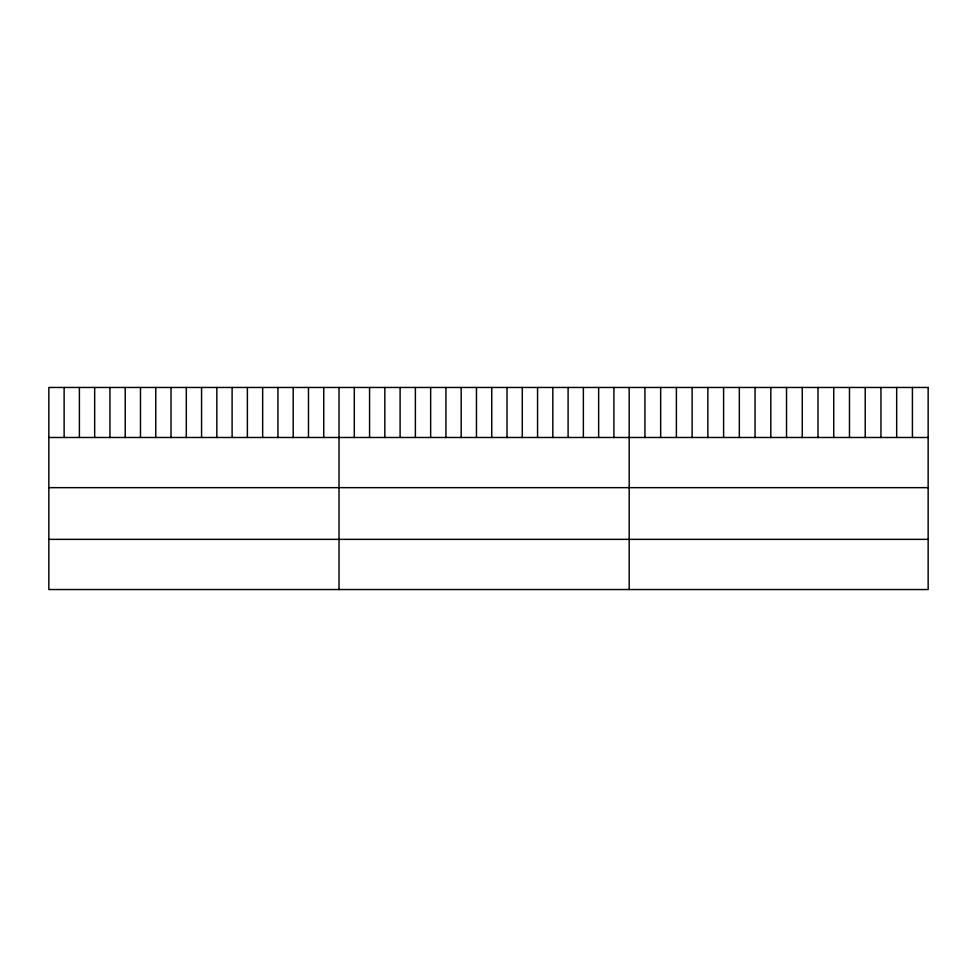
<?xml version="1.0" encoding="UTF-8"?>
<svg xmlns="http://www.w3.org/2000/svg" width="977" height="977" viewBox="0 0 977 977"><rect width="100%" height="100%" fill="white"/><g stroke="black" fill="none" stroke-linecap="round" stroke-linejoin="round"><path stroke-width="1.47" d="M48.85 437.488L928.15 437.488M48.85 487.657L928.15 487.657M48.85 539.365L928.15 539.365M912.42 387.466L912.42 437.488M896.678 387.466L896.678 437.488M880.949 387.466L880.949 437.488M865.207 387.466L865.207 437.488M849.477 387.466L849.477 437.488M833.735 387.466L833.735 437.488M818.005 387.466L818.005 437.488M802.276 387.466L802.276 437.488M786.534 387.466L786.534 437.488M770.804 387.466L770.804 437.488M755.062 387.466L755.062 437.488M739.333 387.466L739.333 437.488M723.603 387.466L723.603 437.488M707.861 387.466L707.861 437.488M692.131 387.466L692.131 437.488M676.389 387.466L676.389 437.488M660.66 387.466L660.66 437.488M644.918 387.466L644.918 437.488M629.188 387.466L629.188 589.534M613.91 387.466L613.91 437.488M598.645 387.466L598.645 437.488M583.367 387.466L583.367 437.488M568.101 387.466L568.101 437.488M552.823 387.466L552.823 437.488M537.558 387.466L537.558 437.488M522.28 387.466L522.28 437.488M507.014 387.466L507.014 437.488M491.736 387.466L491.736 437.488M476.471 387.466L476.471 437.488M461.193 387.466L461.193 437.488M445.927 387.466L445.927 437.488M430.649 387.466L430.649 437.488M415.384 387.466L415.384 437.488M400.106 387.466L400.106 437.488M384.84 387.466L384.84 437.488M369.562 387.466L369.562 437.488M354.297 387.466L354.297 437.488M339.019 387.466L339.019 589.534M323.741 387.466L323.741 437.488M308.476 387.466L308.476 437.488M293.198 387.466L293.198 437.488M277.932 387.466L277.932 437.488M262.654 387.466L262.654 437.488M247.389 387.466L247.389 437.488M232.111 387.466L232.111 437.488M216.845 387.466L216.845 437.488M201.567 387.466L201.567 437.488M186.302 387.466L186.302 437.488M171.024 387.466L171.024 437.488M155.758 387.466L155.758 437.488M140.48 387.466L140.48 437.488M125.215 387.466L125.215 437.488M109.937 387.466L109.937 437.488M94.671 387.466L94.671 437.488M79.393 387.466L79.393 437.488M64.128 387.466L64.128 437.488M928.15 387.466L48.85 387.466L48.85 589.534L928.15 589.534L928.15 387.466"/></g></svg>
